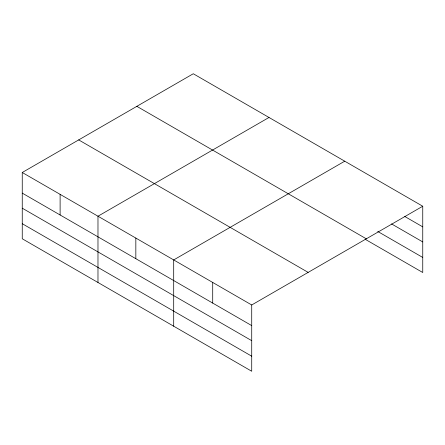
<?xml version="1.0" encoding="UTF-8"?>
<svg xmlns="http://www.w3.org/2000/svg" width="445" height="445" viewBox="0 0 445 445"><rect width="100%" height="100%" fill="white"/><g stroke="black" fill="none" stroke-linecap="round" stroke-linejoin="round"><path stroke-width="0.67" d="M22.25 172.493L251.72 304.975L251.72 371.252L22.25 238.765L22.25 172.493L193.28 73.748L422.75 206.235L422.75 272.507L365.134 239.243M269.002 117.469L97.978 216.214L97.978 282.486M344.73 161.19L173.7 259.93L173.7 326.207M251.72 304.975L422.75 206.235M404.744 216.465L422.75 226.861M391.544 223.907L422.75 241.924M377.738 231.456L422.75 257.444M136.838 106.333L366.313 238.82M78.687 139.908L308.163 272.39M22.25 193.119L251.72 325.601M22.25 208.182L251.72 340.664M22.25 223.702L251.72 356.189M212.71 282.453L212.71 303.078M135.836 238.069L135.836 258.701M60.114 194.354L60.114 214.98"/></g></svg>
